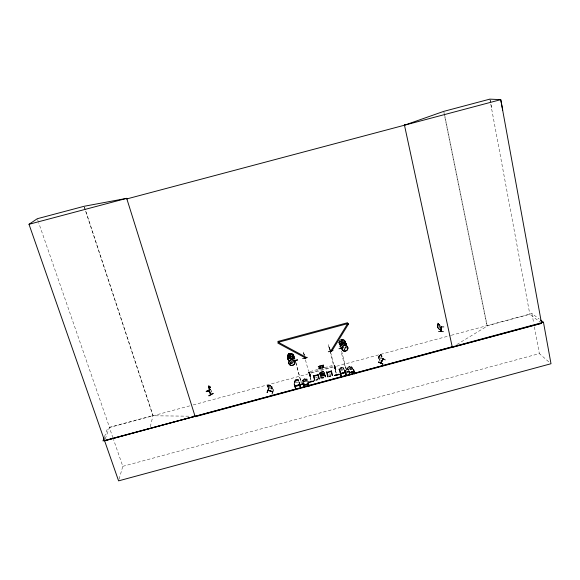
<?xml version="1.0" encoding="UTF-8"?>
<svg xmlns="http://www.w3.org/2000/svg" width="580" height="580" viewBox="0 0 580 580"><rect width="100%" height="100%" fill="white"/><g stroke="black" fill="none" stroke-linecap="round" stroke-linejoin="round"><path stroke-width="0.43" stroke-dasharray="2.9 2.17" d="M211.142 392.058L211.25 390.485M210.997 392.138L211.106 390.565M208.786 388.665L208.938 385.57L210.583 387.868L210.489 387.186M210.612 387.889L209.851 386.055L209.829 386.679L209.416 386.229L209.699 388.39M209.989 386.606L210.475 387.375M209.808 386.621L209.808 386.077M209.735 387.933L209.815 386.867L210.569 388.056M208.93 388.578L208.894 385.888L208.706 388.23M208.844 387.135L208.938 385.57M437.298 325.315L437.248 324.263M437.465 327.49L437.9 322.973L437.581 324.321M437.523 327.446L437.175 325.17M439.858 325.554L438.132 323.292L440.423 325.75M438.291 323.299L438.096 323.712M438.922 328.65L439.14 326.032L438.98 328.7L438.502 328.708L438.973 328.65M289.579 358.839C282.59 355.866 294.075 349.32 293.306 356.736M287.716 356.294L287.955 358.556M287.948 357.432L287.89 359.005M288.013 359.303L288.13 360.1L288.122 358.541M288.231 360.39L288.695 358.889L288.274 360.318A3.023 2.857 -13.3 0 1 293.922 358.781M291.421 354.235L289.761 354.351L289.594 353.887M289.754 354.315L289.681 353.756M290 353.749L289.993 354.308M290.246 354.286L290.152 353.756M290.297 357.49L290.819 357.106M290.769 358.375L291.211 358.193M290.341 357.512L290.783 356.925L290.674 357.498M291.008 357.309L290.319 357.657M293.502 357.831L293.654 357.026L293.204 358.512M293.763 358.984L293.821 357.411L292.98 356.084M339.597 343.077L340.068 341.591M339.742 340.772A2.958 2.798 -22.2 0 0 342.932 344.861L341.366 344.882L340.032 344.157C340.119 341.635 343.498 340.221 345.303 342.026L344.621 341.562M341.598 340.525L341.286 339.989L342.171 339.981M340.576 345.97L340.59 344.404M343.186 343.411L344.832 343.295L346.666 344.65A3.067 2.893 -22.2 0 0 340.917 346.18L341.373 344.701L343.345 343.041M340.91 346.202L341.381 344.701M342.584 343.179L343.179 342.736M343.2 343.425L342.874 342.852M342.599 343.295L342.881 343.367M343.353 343.121L343.2 342.852M342.62 343.266L343.273 343.556L343.418 342.947M345.231 342.04L344.788 343.49L343.657 344.563A2.98 2.82 -22.2 0 0 344.817 340.634A2.98 2.82 -22.2 0 0 340.808 339.648A2.965 2.806 -22.2 0 1 344.788 340.605L346.144 344.099M345.513 343.81L345.549 342.352M150.285 426.757L153.011 415.548L85.594 210.555M382.169 356.925C380.959 350.262 376.232 359.448 379.813 360.898M119.088 479.152L122.808 466.327L113.47 439.343M320.269 375.536L320.537 374.637L324.097 373.65L324.814 374.31L325.293 376.333L324.814 376.746L325.162 376.587L321.153 377.652L320.204 373.875L324.235 372.788L324.873 376.666M378.834 356.359L378.769 357.671L379.276 358.621L379.893 358.368M105.219 439.024L109.475 427.3L38.766 222.988M104.48 436.82L107.793 427.786M269.142 385.606L268.431 385.555L268.555 386.606L269.352 387.302L271.411 387.534L270.49 385.49L269.026 385.011L269.127 385.657L267.641 385.301L267.764 387.375M267.989 385.954L267.641 385.678L268.17 387.505M268.069 385.294L271.512 386.36L270.563 386.048M271.578 387.114L272.035 387.099L271.578 387.114L271.875 389.441M272.042 386.766L271.512 386.36L272.238 388.288L272.056 386.722M269.714 388.02L271.824 388.643L268.344 387.52M287.673 356.337L288.499 355.018A2.987 2.827 -13.3 0 1 292.719 354.924A2.987 2.827 -13.3 0 1 292.675 358.94A2.98 2.82 -13.3 0 0 292.712 354.931A2.98 2.82 -13.3 0 0 288.507 354.996A2.987 2.827 -13.3 0 0 288.463 359.005A2.98 2.82 -13.3 0 1 288.507 354.996M289.406 353.959L289.739 353.662M287.905 357.483L288.253 356.751M288.13 358.585L288.434 357.831M290.254 357.113L290.21 357.635M290.783 357.396L290.609 356.997M293.313 356.743L292.516 358.048L290.363 358.926M352.364 368.307L352.075 368.952L348.558 369.938L347.869 369.525M352.423 368.3L352.132 369.01L349.638 369.583L348.5 366.959L349.979 366.64L350.197 367.169L351.016 367.096L351.429 368.082L349.428 369.068L348.493 368.844L348.087 367.858L348.776 367.481M339.314 341.359L339.633 340.656A2.965 2.806 -22.2 0 0 342.896 344.774A3.038 2.864 -22.2 0 0 342.33 345.173A3.081 2.907 -22.2 0 1 342.976 344.73L342.323 345.201M341.598 340.482L342.127 340.185M340.612 344.447C341.236 341.627 345.861 341.482 346.514 344.368M342.773 343.106L343.2 342.932M378.544 357.787L379.581 355.069L379.835 355.634L380.277 355.119L380.792 356.062M378.762 358.36C378.356 358.505 380.683 360.934 381.161 362.638M381.423 356.526L380.879 354.779L381.567 356.599M381.031 357.526L379.646 359.861L379.11 359.694M322.255 373.752L323.415 372.664L322.603 373.839L323.778 374.434L322.306 374.1L321.204 375.129L321.965 374.006L320.74 373.382M321.32 372.998L320.689 373.81L321.015 375.245L321.842 375.296L321.965 376.101L323.495 375.702L323.328 374.941L323.444 375.688M288.216 356.78L290.087 355.395L292.407 355.649M290.217 354.25L289.435 354.162M288.927 357.215L288.441 357.875C289.521 355.924 292.646 355.866 293.763 357.795M288.659 358.911L289.812 357.824L292.139 357.49M291.225 358.462L290.783 358.36M293.233 358.491L292.726 359.1A2.987 2.827 -13.3 0 0 292.755 355.119A2.987 2.827 -13.3 0 0 288.543 355.185A2.987 2.827 -13.3 0 0 288.507 359.194M341.337 339.88L341.852 339.67M340.047 341.613L341.185 340.532L342.7 340.119M340.931 343.737L341.424 343.077M271.802 388.694L272.208 388.223M324.793 376.724L325.293 376.333L324.488 372.853M343.44 367.698L339.307 368.561L338.894 368.88L339.496 370.33M348.065 370.011L347.282 368.061L347.688 367.749L351.813 366.879L352.43 368.344M347.289 368.104L347.695 367.793M298.591 379.748L294.495 380.654L294.067 381.024L294.473 383.039M287.941 358.889L287.745 357.933L288.499 359.18A3.03 2.871 -13.3 0 1 288.499 355.083L290.036 354.206M290.5 363.211L292.088 363.189L293.473 362.406A3.023 2.857 -13.3 0 1 289.812 362.957M341.591 339.865L341.7 340.358M341.859 340.337L341.939 339.829M341.439 343.121L342.077 342.642M302.985 382.184L302.477 380.154L307.03 379.015M456.866 344.527L487.222 326.09L444.12 112.302M209.119 386.244L208.749 385.976M208.814 387.092L210.446 390.282M209.025 388.056L208.887 387.107M295.582 380.378L294.865 380.763L295.082 381.799L295.938 382.039L298.019 381.009L297.786 379.98L296.989 379.994M288.137 360.028L288.151 360.02A3.016 2.849 -13.3 0 1 290.718 356.439A3.001 2.835 -13.3 0 1 294.06 359.158M289.579 356.787L290.319 356.482A3.023 2.857 -13.3 0 1 294.009 358.534M290.043 358.984L291.588 358.57L293.132 358.94M340.772 339.575C342.425 338.582 344.875 339.525 345.194 341.497M292.088 363.174L292.82 362.877M344.694 349.008L346.586 347.616A3.016 2.849 -22.2 0 1 343.933 349.131L344.701 349.008L343.911 349.109A3.067 2.893 -22.2 0 0 346.55 347.558M309.959 371.584L317.666 369.504M324.51 367.655L333.921 365.117M310.257 372.686L333.457 366.422M109.475 427.3L153.011 415.548M189.696 405.87L109.388 427.54L113.18 438.495M193.198 404.927L307.791 374.006M311.293 373.063L333.166 367.162M336.661 366.219L450.385 335.537M451.262 335.298L531.925 313.534L539.139 318.993M443.874 112.274L486.946 325.837L529.83 314.266L540.147 322.154M320.087 373.433L324.242 372.607M297.004 380.045L298.019 379.704M339.322 368.604L341.642 367.35L341.852 367.923L342.62 367.88L343.012 368.865L341.004 369.873L340.083 369.656L339.706 368.662L340.337 368.278M342.831 367.662L341.816 367.952L341.606 367.43L341.845 367.872M294.531 381.256C293.618 381.51 295.438 381.22 294.85 382.778M339.416 369.141L339.039 369.402L339.416 369.141L340.01 370.75M343.099 368.148C343.947 367.88 342.374 368.706 343.708 369.75M324.075 373.73L320.493 374.622L320.218 375.55L319.718 373.361L320.718 377.565L321.284 377.674M298.54 381.974L294.952 382.894L294.364 382.466L294.966 382.938M340.105 370.707L343.672 369.743M315.578 377.783L317.006 377.399L317.361 378.798L315.94 379.182M328.744 374.23L330.172 373.846L330.491 375.26L329.063 375.644M330.542 375.507L329.121 375.891L329.259 376.732L330.781 376.318L330.614 375.564L330.723 376.304M325.75 376.971L325.286 376.797L325.75 376.971L324.59 372.621M321.371 378.233L320.914 378.059L321.371 378.233L320.204 373.875M324.01 377.761L322.48 378.131L324.01 377.761L323.821 376.971L324.466 376.5L324.126 375.093L323.219 374.695L321.791 375.079L321.175 375.891L321.516 377.297L322.342 377.341L322.487 378.174M316.151 380.219L317.673 379.806L317.427 379.052L316.006 379.436L316.165 380.262L317.688 379.849M329.244 376.681L330.781 376.318M122.808 466.327L539.349 353.604L549.702 362.609M330.136 349.414L329.106 347.108L330.238 349.812M340.75 346.55L339.619 344.274L340.685 347M294.336 356.475L294.887 358.911M304.021 353.865L304.457 355.467M339.72 344.672L339.779 344.23M345.637 367.183L346.978 370.533M300.556 379.349L301.368 382.843M347.855 368.3C346.912 368.503 348.863 368.401 348.486 369.902M351.538 367.329C352.169 366.944 351.219 368.561 352.495 369.649M302.999 380.4C302.1 380.596 303.942 380.516 303.405 382.068L307.03 381.183M306.689 379.429C307.618 379.189 305.87 379.864 307.067 380.944M348.507 367.002L350.008 366.567L351.067 369.235M304.536 381.778C301.962 378.349 306.588 377.029 305.964 381.408M303.876 379.066L305.29 378.704M348.848 367.662L350.255 367.292M304.043 379.748L305.457 379.385M321.965 376.101L321.827 375.253C317.775 376.376 327.214 374.027 323.263 374.883L323.981 374.477L323.669 373.041L322.763 372.621M349.254 368.648L350.668 368.278M304.297 380.777L305.711 380.415M303.463 382.039L305.957 381.393M341.663 339.837L341.954 339.909M342.802 342.294L345.136 342.606M344.52 344.31L343.715 344.426A3.081 2.907 -22.2 0 1 345.303 344.404L344.505 344.317M340.598 345.934L340.859 346.673M268.112 385.279L267.626 385.345L267.851 386.867M305.413 379.204L306.218 379.189L306.472 380.212L305.827 380.857L303.536 380.973L303.289 379.943L303.956 379.61M188.783 416.179L152.953 415.78L85.485 210.649M438.886 324.169L439.27 325.162L438.879 324.22M438.755 325.735L437.784 323.785L437.588 324.387L437.197 323.879L437.501 325.829M437.943 327.381L437.748 327.794L440.039 330.288M351.219 366.879L351.828 366.93L352.379 368.358M298.011 379.77L298.555 379.82L298.968 381.662M306.436 378.986L306.987 379.037M289.587 358.824L290.363 358.911M291.066 362.224L290.261 362.087A3.016 2.849 -13.3 0 0 291.834 362.014M342.686 340.126C344.897 339.967 346.492 342.671 345.194 344.498A3.03 2.864 -22.2 0 0 343.983 340.438A3.03 2.864 -22.2 0 0 339.844 342.127A3.03 2.864 -22.2 0 0 341.794 345.876L341.062 345.6M344.027 343.222L344.803 343.309M320.196 375.463L320.769 375.579M291.914 356.461L292.654 356.743M292.117 357.498L292.878 357.773M289.761 362.935L290.515 363.211M291.196 353.235L291.928 353.51M291.399 354.235L292.153 354.51M380.668 354.46L381.488 356.743M379.806 355.547L380.712 354.481L382.024 356.852M347.862 369.482L348.587 369.91M302.492 380.197L303.442 382.111M292.117 354.51L293.262 355.562M292.371 355.642L293.038 356.098M292.646 356.751L293.27 357.207M293.516 358.23L292.842 357.773L294.002 358.839M341.113 345.607L339.974 344.542L339.633 343.012M437.842 322.973L440.263 325.75M438.444 325.373L437.719 324.539L437.596 325.938L438.321 326.786M438.255 327.54L437.472 325.793M438.313 328.005L441.134 331.122M437.472 327.446L439.872 330.288M287.89 359.013L288.731 360.332A3.001 2.835 -13.3 0 1 288.441 356.707A3.001 2.835 -13.3 0 1 292.168 355.707A3.001 2.835 -13.3 0 1 293.755 358.998M288.195 359.716L288.673 360.31M292.726 354.945L293.661 357.019M340.032 344.15L339.206 342.113M340.518 345.173L340.061 344.585L340.453 345.506M340.975 346.267L340.083 344.092M344.745 340.924L345.288 341.555M346.115 344.02L346.659 344.658M209.09 388.042L210.489 390.253M345.274 341.685L345.673 342.577M345.745 342.765L346.557 344.6M288.267 359.76L287.97 359.078L288.209 360.158A3.023 2.857 -13.3 0 1 290.341 356.562M293.444 356.656L293.734 357.338L293.516 356.381M293.755 357.751L294.067 358.498M349.747 366.748L348.841 366.981M339.612 343.512L339.996 344.411M340.525 345.687L340.888 346.55M340.91 347.369L338.633 341.888L339.945 347.036M347.282 368.061L348.029 369.859M346.818 370.569L344.535 365.045L341.033 351.32M343.375 367.676L343.998 369.119M341.381 367.539L340.474 367.778M338.894 368.88L339.43 370.301M339.003 369.257L339.554 370.714M329.976 349.457L328.215 344.694L329.541 349.834M335.204 369.996L336.531 373.774M335.146 370.431L336.262 373.418M37.584 219.566L38.476 222.133M84.47 207.125L85.311 209.699M84.354 207.219L85.202 209.793M324.8 374.26L324.293 374.665L324.735 374.23L324.285 372.179M321.269 377.703L320.29 374.165L324.321 373.063L325.162 376.587M295.524 380.371C294.734 379.733 297.315 378.74 297.054 380.016M294.495 380.654L295.597 380.422L295.466 379.827M294.995 359.143L293.603 354.017L294.727 358.947M295.93 362.565L301.208 382.887M295.72 362.486L300.911 381.546M304.123 354.851L303.202 351.429L304.297 355.525M305.457 359.861L308.48 371.135M310.169 376.753L311.098 380.219M310.184 377.464L310.931 380.262M320.022 373.136L320.174 373.709M319.565 372.962L320.994 378.334M324.235 372.788L325.373 377.072M329.687 348.681L330.361 351.291M330.586 352.161L333.739 364.32M329.766 350.697L333.536 365.262M340.271 345.832L340.714 347.572M341.598 351.052L346.253 369.308M306.972 378.994L307.531 380.98M329.266 347.065L329.368 347.464M305.051 378.812L304.137 379.045M293.248 355.243L293.48 356.185M293.77 357.526L294.009 358.599M296.641 379.61L295.735 379.849M294.567 381.408L294.894 382.93M287.513 356.794L287.709 357.744M490.296 99.985L492.065 109.171M489.839 99.136L529.83 314.266M531.925 313.534L533.745 323.328M534.405 326.895L539.349 353.604M287.368 356.076L287.462 356.823M272.013 386.715L272.281 389.572M271.629 386.969L271.933 389.296M294.053 358.454L294.154 359.208M293.32 355.243L293.415 355.989M270.447 385.49L270.498 386.099M268.047 385.809L268.228 387.353M346.028 343.433L346.108 344.172A2.994 2.827 -22.2 0 0 342.07 341.598A2.994 2.827 -22.2 0 0 340.982 346.274M381.437 355.757L381.466 356.758M294.089 359.223A3.016 2.849 -13.3 0 0 290.718 356.439A3.001 2.835 -13.3 0 0 288.173 359.984M291.82 361.942A3.001 2.835 -13.3 0 1 290.268 361.964M289.616 358.832A2.958 2.806 -13.2 0 1 287.999 354.532A2.958 2.806 -13.2 0 1 292.842 354.46A2.958 2.806 -13.2 0 1 291.145 358.81M288.499 355.083A3.03 2.871 -13.3 0 1 292.777 355.018A3.03 2.871 -13.3 0 1 292.733 359.092M288.702 360.151A2.994 2.835 -13.3 0 1 288.405 356.519A2.994 2.835 -13.3 0 1 292.124 355.511A2.994 2.835 -13.3 0 1 293.712 358.802M291.066 362.181A3.023 2.857 -13.3 0 1 290.29 362.094M293.407 362.254A3.023 2.857 -13.3 0 1 289.761 362.761M288.325 360.499A3.023 2.857 -13.3 0 1 288.434 359.752M288.738 359.056A3.023 2.857 -13.3 0 1 293.958 358.976M290.058 358.955A3.038 2.871 -13.3 0 1 293.089 358.911M290.834 358.861A3.038 2.864 -13.3 0 1 292.4 358.839M344.788 340.605A2.965 2.806 -22.2 0 1 343.614 344.484M340.837 339.72A2.958 2.798 -22.2 0 1 344.825 340.699A2.958 2.798 -22.2 0 1 343.65 344.563M342.918 344.825A2.98 2.82 -22.2 0 1 339.264 342.135M339.38 341.395A2.98 2.82 -22.2 0 1 339.699 340.707M340.91 346.086A2.994 2.827 -22.2 0 1 340.67 342.439A2.994 2.827 -22.2 0 1 344.382 341.439A2.994 2.827 -22.2 0 1 345.905 344.738M341.837 345.89A2.98 2.82 -22.2 0 1 339.916 342.2A2.98 2.82 -22.2 0 1 343.991 340.54A2.98 2.82 -22.2 0 1 345.194 344.527M341.758 345.709A2.98 2.82 -22.2 0 1 339.837 342.019A2.98 2.82 -22.2 0 1 343.911 340.366A2.98 2.82 -22.2 0 1 345.114 344.339M340.685 346.021A2.994 2.827 -22.2 0 1 342.874 342.497A2.994 2.827 -22.2 0 1 346.463 344.462M341.134 345.557A3.016 2.849 -22.2 0 1 346.18 344.194M342.352 345.267A3.081 2.907 -22.2 0 1 342.998 344.788M345.151 350.066A3.081 2.907 -22.2 0 1 344.361 350.175M345.114 349.965A3.038 2.864 -22.2 0 1 344.332 350.074M343.701 344.404A3.038 2.864 -22.2 0 1 345.26 344.382M379.436 355.41L379.059 356.367L379.436 355.41M379.885 355.779L379.153 357.012L379.668 357.954L380.4 356.722L379.885 355.779M345.629 347.166L344.998 347.688A2.994 2.827 -22.2 0 0 345.622 347.231M297.032 380.183L295.619 380.56L295.844 381.596L297.257 381.212L297.032 380.183M341.867 368.082L340.46 368.459L340.837 369.453L342.251 369.068L341.867 368.082M298.635 380.147L298.258 380.415L298.635 380.147M323.364 375.296L321.936 375.688L322.277 377.094L323.705 376.71L323.364 375.296M323.596 377.399L322.748 377.899L323.596 377.399M317.267 379.494L316.419 379.987L317.267 379.494M330.375 375.956L329.52 376.449L330.375 375.956M322.893 373.237L321.458 373.614L321.784 375.042L323.212 374.673L322.893 373.237M323.103 375.376L322.241 375.869L323.103 375.376M291.624 361.021L290.834 361.13A3.001 2.835 -13.3 0 0 291.624 361.036M270.671 387.295L269.294 386.846L269.163 385.794L270.541 386.236L270.671 387.295M270.215 385.504L269.33 385.221L270.215 385.504M288.876 358.476A2.972 2.813 -13.2 0 0 293.349 355.968A2.972 2.813 -13.2 0 0 288.927 353.582A2.972 2.813 -13.2 0 0 288.876 358.476A2.987 2.827 -13.2 0 0 293.371 356.004A2.965 2.806 -13.2 0 0 288.934 353.59A2.987 2.827 -13.2 0 0 288.883 358.52A2.965 2.806 -13.2 0 0 293.342 355.968A2.987 2.827 -13.2 0 0 288.934 353.619A2.965 2.806 -13.2 0 0 288.883 358.469M344.926 347.536A3.001 2.835 -22.2 0 0 346.043 346.47A2.994 2.827 -22.2 0 1 344.919 347.529M342.432 342.454A3.001 2.835 -22.2 0 0 340.895 346.543A2.994 2.827 -22.2 0 1 342.439 342.461A3.001 2.835 -22.2 0 1 346.398 344.302A2.994 2.827 -22.2 0 0 342.439 342.461"/><path stroke-width="0.87" d="M378.653 362.152L382.916 364.059L378.747 361.964M213.056 393.327L208.836 395.698M383.315 359.005L380.922 363.044L380.697 362.71M210.866 394.371L208.365 390.434M210.982 394.19L210.598 394.146M210.54 389.39L206.168 391.522L210.525 389.267M210.982 394.4L208.561 390.543M439.024 326.888L443.794 326.888M440.887 330.97C440.945 321.798 442.185 332.296 440.8 331.028M441.329 326.924L440.771 331.347M443.396 331.622L438.56 331.499M295.198 361.144L295.249 360.485M311.489 381.625L311.163 381.125L311.438 381.43M341.214 348.094L341.373 348.739L341.468 348.21M336.791 374.26L336.849 374.571M295.068 385.707C294.372 386.976 300.73 385.337 299.555 384.497M303.615 385.076L308.241 383.837M309.713 374.281L310.257 374.216L309.8 374.209M340.598 373.643L344.904 372.693L344.781 372.287M344.759 372.52L345.245 372.353L340.692 373.592M334.841 367.597L334.392 367.735L334.704 367.401M334.79 367.51L334.356 367.793L334.841 367.495M353.735 371.526L349.174 372.751L353.727 371.606M349.711 372.817L349.573 372.621M441.126 331.492L441.496 326.924M319.892 366.016L319.558 367.205L319.892 366.016C321.284 365.24 318.645 369.612 320.269 365.907M319.333 368.67L318.986 368.865L319.681 367.589L320.914 368.344L320.53 368.344M319.363 368.757L319.681 367.589M322.944 365.19C321.748 367.988 323.712 364.305 322.973 365.284M322.031 368.039C323.633 364.392 321.03 368.706 322.407 367.938L322.734 366.77L323.93 367.43L323.604 367.618M318.986 368.865L319.442 367.488L318.311 366.437L319.536 367.111M323.321 365.088L322.85 366.488L323.959 367.517M382.945 359.281L380.988 362.406L382.865 359.23M104.175 437.646L102.972 440.93L195.054 416.251L193.263 416.23M267.025 392.45L268.924 388.122L267.25 392.435M272.172 391.486L268.156 390.282L272.644 391.754M272.216 391.812L272.673 391.594M272.078 394.074L273.499 389.688M381.183 362.696L380.937 362.406L380.988 362.971M295.394 385.62C294.031 387.063 306.03 382.757 295.51 385.685M299.229 384.808L303.971 383.634L299.367 385.207L304 383.75M303.666 385.062L308.255 383.851M349.66 372.824L353.474 371.852L353.343 371.447M378.646 362.181L382.916 364.059M381.198 357.867L385.287 359.89M306.421 357.331L305.972 358.251L277.849 343.092L278.306 342.171M347.717 323.495L330.861 350.9L331.673 351.342L348.529 323.959M301.455 384.12L301.731 384.264M330.665 351.589L330.6 351.125M330.709 350.929L330.709 351.574M341.33 348.66L341.272 348.312M336.618 374.383L336.712 374.818M336.907 374.767L336.828 374.426M383.104 358.947L380.69 362.819M540.582 320.087L543.467 322.27L551 363.732L118.596 480.863L29 224.293L37.287 218.718L84.187 206.27L126.687 198.36L126.868 198.911L500.743 99.651L502.715 110.077M206.284 391.688L210.518 389.332M208.945 395.879L213.172 393.53M345.223 372.577L345.107 372.2L345.231 372.599L340.54 373.476M304.087 385.142L303.985 384.75M341.127 375.833L340.054 371.512M341.12 375.92L340.01 371.425L341.185 375.912M295.38 388.274L294.176 383.895M295.597 388.201L294.386 383.75M349.675 374.963L348.638 370.649M304.145 387.353L302.999 382.873M303.007 382.865L303.956 387.411L302.985 382.959M404.47 125.207L443.693 111.389L489.839 99.136L500.743 99.651L541.524 323.205L195.199 416.723L126.687 198.36M308.901 372.208L310.307 376.565L308.894 372.215M309.089 372.157L310.307 376.565M278.088 341.417L347.55 322.726L347.768 323.611L278.327 342.294L278.067 341.294M321.719 365.516L321.392 365.704L322.611 366.379M319.558 367.205L318.311 366.437M319.921 366.103L320.298 366.002M322.001 367.952L322.407 367.938M317.942 375.166L319 379.175L319.377 379.074L318.079 374.173L317.855 374.709L313.78 375.811L313.258 375.34L314.621 380.444L314.991 380.342L313.903 376.253L317.651 375.267M299.374 382.488L300.317 386.947L299.382 382.495M344.738 370.156L346.122 374.586L344.796 370.221M452.212 346.811L104.581 440.778L543.467 322.27M541.553 323.372L452.313 347.289L404.354 124.642M29 224.293L126.759 198.345L126.933 198.896M349.638 372.65L353.314 371.722M309.162 386.041L307.987 381.64M338.959 348.747L343.723 347.601M292.769 361.036L297.504 359.803M328.316 351.726L333.007 350.371M292.82 361.231L297.569 360.042M302.666 358.578L307.393 357.331M305.225 358.375L304.899 357.983M295.387 361.028L295.133 360.731M334.305 365.356L335.675 369.721L334.37 365.335M353.387 369.387L354.394 373.723M308.009 381.647L308.966 386.084M347.318 371.367L347.333 372.012L347.181 371.628M334.493 375.521L339.133 374.143M345.035 372.527L349.726 371.309M309.038 382.249L313.722 381.009M334.486 375.492L339.227 374.477L334.45 375.376M309.06 382.329L313.751 381.096M320.029 372.512L323.654 371.577M320.073 372.527L323.618 371.606M334.558 365.291L335.668 369.714M335.457 369.772L334.334 365.342M340.699 373.817L340.627 373.404M307.937 384.149L307.828 383.735M303.659 384.837C303.253 386.447 308.988 384.134 308.154 383.648M344.708 370.156L345.861 374.651M344.969 370.178L346.108 374.578M299.113 382.466L300.317 386.947M353.553 369.344L354.656 373.745M272.498 391.761L272.593 391.522M208.524 390.565L210.729 393.9M272.52 391.935L268.112 390.13M330.76 351.081L330.817 350.769M278.327 342.294L306.457 357.469M347.775 323.625L348.58 324.075M299.222 384.975L299.229 384.584M321.363 365.618L322.487 366.661M319.805 367.307L320.914 368.344M319.711 367.684L320.551 368.438M341.381 348.051L341.569 348.638M327.41 372.621L331.158 371.599L332.202 375.608L332.572 375.514L331.296 370.606L331.079 371.142L327.004 372.244L326.482 371.773L327.816 376.877L328.193 376.775L327.12 372.686M304.921 357.875L304.978 358.295M295.293 360.688L295.38 360.883M347.384 371.526L347.493 371.874M353.321 369.322L354.467 373.796L353.293 369.322M268.076 390.449L268.221 390.115M268.54 390.217L268.583 390.615M290.239 365.103A3.059 2.885 -13.3 0 0 294.843 362.529A3.03 2.864 -13.3 0 0 290.305 360.086A3.059 2.885 -13.3 0 0 290.239 365.103M294.843 362.529A3.059 2.885 -13.3 0 0 290.297 360.093A3.03 2.864 -13.3 0 0 290.246 365.059A3.03 2.864 -13.3 0 0 294.807 362.507M344.034 351.11A3.038 2.864 -22.2 0 0 347.819 347.521A3.038 2.864 -22.2 0 0 342.816 346.296A3.03 2.857 -22.2 0 0 344.005 351.038A3.03 2.857 -22.2 0 0 347.782 347.464A3.03 2.857 -22.2 0 0 342.794 346.238A3.038 2.864 -22.2 0 0 344.034 351.11"/></g></svg>
